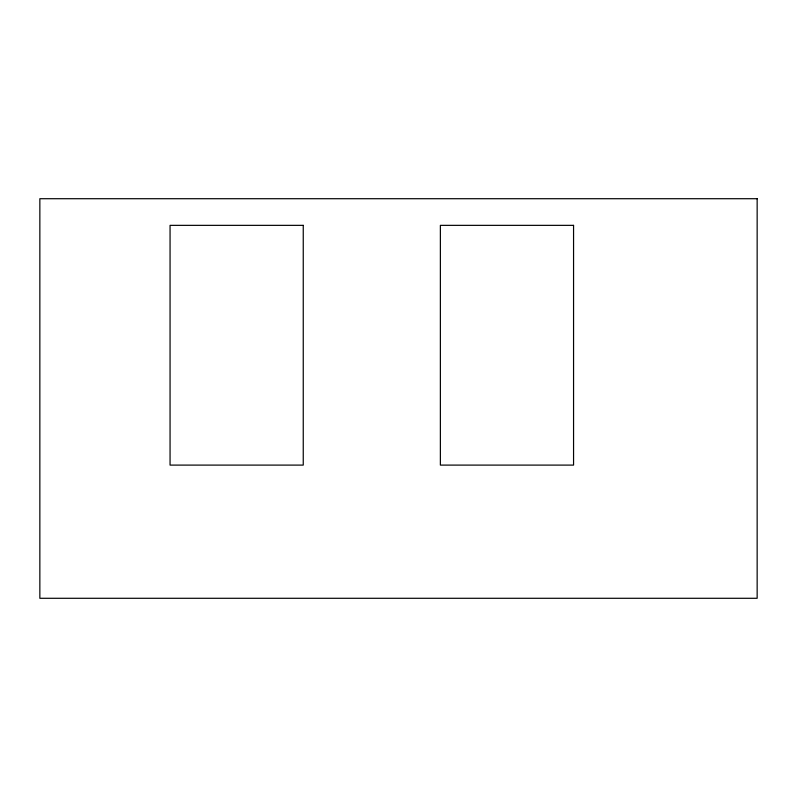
<?xml version="1.0" encoding="UTF-8"?>
<svg xmlns="http://www.w3.org/2000/svg" width="797" height="797" viewBox="0 0 797 797"><rect width="100%" height="100%" fill="white"/><g stroke="black" fill="none" stroke-linecap="round" stroke-linejoin="round"><path stroke-width="1.2" d="M757.15 198.712L39.85 198.712L39.85 598.288L757.15 598.288L757.15 198.712M303.249 225.352L170.06 225.352L170.06 465.099L303.249 465.099L303.249 225.352M573.561 225.352L440.372 225.352L440.372 465.099L573.561 465.099L573.561 225.352"/></g></svg>
